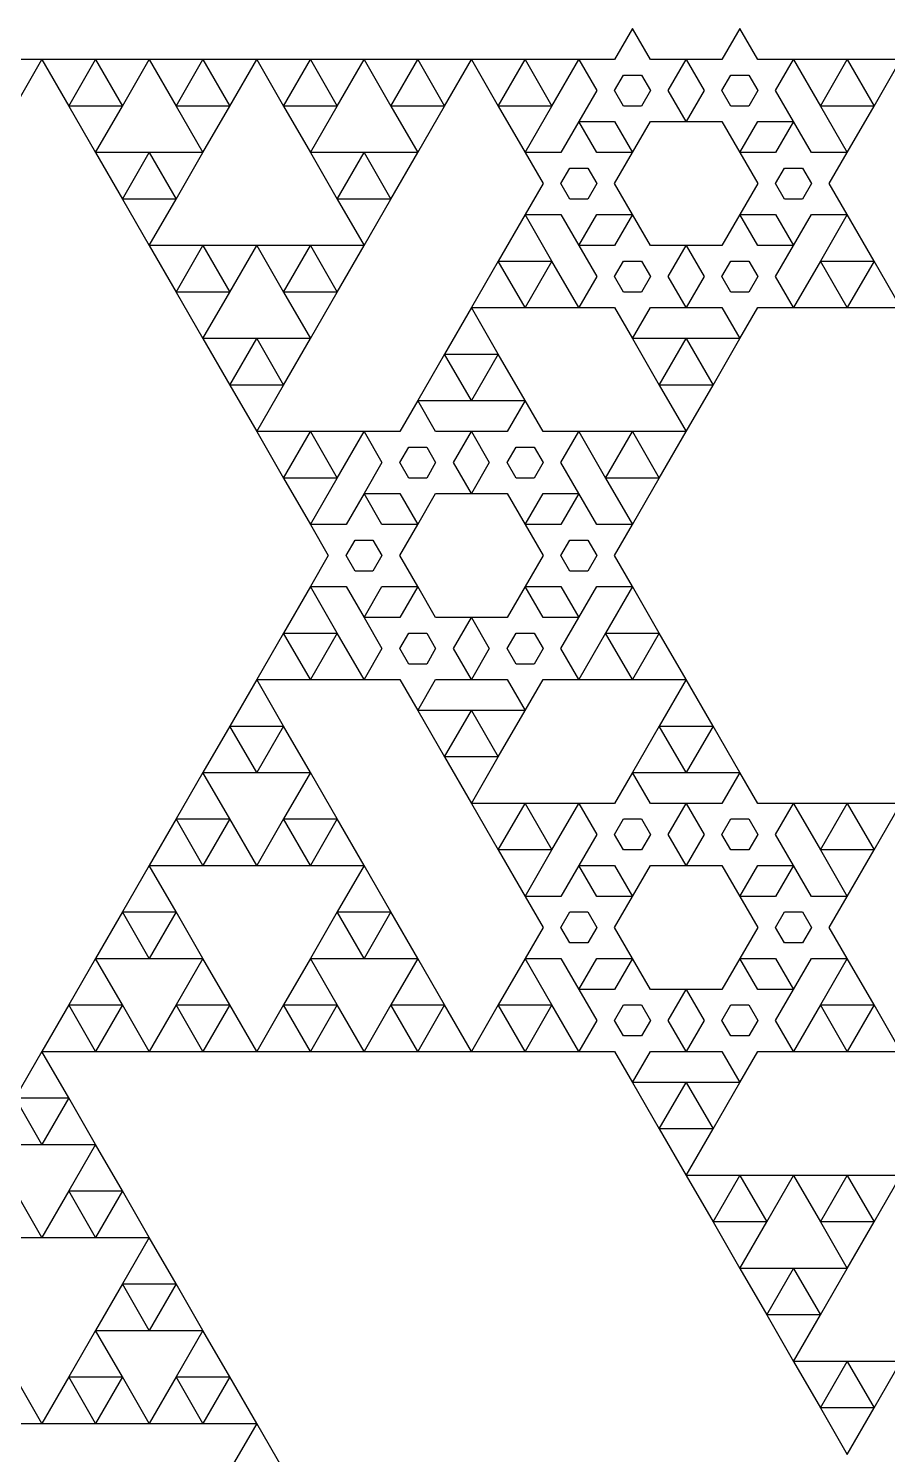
# Model space of a CAD drawing. Header units: metres. Extents: x -50 to 50, y -58 to 58.
# Drawn here: x -25.2 to -12.7, y 8.57 to 29.32 of the extents above; entities that cross this region are included whole.
import ezdxf

# ---------------------------------------------------------------- set-up
doc = ezdxf.new("R2010")
doc.units = ezdxf.units.M

msp = doc.modelspace()

# ---------------------------------------------------------------- linework, layer by layer
for p, q in [((-16.4062, 29.3185), (-16.6667, 28.8675)), ((-16.1458, 28.8675), (-16.4062, 29.3185)), ((-14.8438, 29.3185), (-15.1042, 28.8675)), ((-14.5833, 28.8675), (-14.8438, 29.3185)), ((-25, 28.8675), (-25.7812, 28.8675)), ((-25.3906, 28.1909), (-25, 28.8675)), ((-24.2188, 28.8675), (-25, 28.8675)), ((-25, 28.8675), (-24.6094, 28.1909)), ((-24.6094, 28.1909), (-24.2188, 28.8675)), ((-23.4375, 28.8675), (-24.2188, 28.8675)), ((-24.2188, 28.8675), (-23.8281, 28.1909)), ((-23.8281, 28.1909), (-23.4375, 28.8675)), ((-22.6562, 28.8675), (-23.4375, 28.8675)), ((-23.4375, 28.8675), (-23.0469, 28.1909)), ((-23.0469, 28.1909), (-22.6562, 28.8675)), ((-21.875, 28.8675), (-22.6562, 28.8675)), ((-22.6562, 28.8675), (-22.2656, 28.1909)), ((-22.2656, 28.1909), (-21.875, 28.8675)), ((-21.0938, 28.8675), (-21.875, 28.8675)), ((-21.875, 28.8675), (-21.4844, 28.1909)), ((-21.4844, 28.1909), (-21.0938, 28.8675)), ((-20.3125, 28.8675), (-21.0938, 28.8675)), ((-21.0938, 28.8675), (-20.7031, 28.1909)), ((-20.7031, 28.1909), (-20.3125, 28.8675)), ((-19.5312, 28.8675), (-20.3125, 28.8675)), ((-20.3125, 28.8675), (-19.9219, 28.1909)), ((-19.9219, 28.1909), (-19.5312, 28.8675)), ((-18.75, 28.8675), (-19.5312, 28.8675)), ((-19.5312, 28.8675), (-19.1406, 28.1909)), ((-19.1406, 28.1909), (-18.75, 28.8675)), ((-17.9688, 28.8675), (-18.75, 28.8675)), ((-18.75, 28.8675), (-18.3594, 28.1909)), ((-18.3594, 28.1909), (-17.9688, 28.8675)), ((-17.1875, 28.8675), (-17.9688, 28.8675)), ((-17.9688, 28.8675), (-17.5781, 28.1909)), ((-17.5781, 28.1909), (-17.1875, 28.8675)), ((-16.6667, 28.8675), (-17.1875, 28.8675)), ((-17.1875, 28.8675), (-16.9271, 28.4165)), ((-15.625, 28.8675), (-16.1458, 28.8675)), ((-15.8854, 28.4165), (-15.625, 28.8675)), ((-15.1042, 28.8675), (-15.625, 28.8675)), ((-15.625, 28.8675), (-15.3646, 28.4165)), ((-14.0625, 28.8675), (-14.5833, 28.8675)), ((-14.3229, 28.4165), (-14.0625, 28.8675)), ((-13.2812, 28.8675), (-14.0625, 28.8675)), ((-14.0625, 28.8675), (-13.6719, 28.1909)), ((-13.6719, 28.1909), (-13.2812, 28.8675)), ((-12.5, 28.8675), (-13.2812, 28.8675)), ((-13.2812, 28.8675), (-12.8906, 28.1909)), ((-12.8906, 28.1909), (-12.5, 28.8675)), ((-16.6667, 28.4165), (-16.5365, 28.642)), ((-16.5365, 28.642), (-16.276, 28.642)), ((-16.276, 28.642), (-16.1458, 28.4165)), ((-15.1042, 28.4165), (-14.974, 28.642)), ((-14.974, 28.642), (-14.7135, 28.642)), ((-14.7135, 28.642), (-14.5833, 28.4165)), ((-16.9271, 28.4165), (-17.1875, 27.9654)), ((-16.5365, 28.1909), (-16.6667, 28.4165)), ((-16.1458, 28.4165), (-16.276, 28.1909)), ((-15.625, 27.9654), (-15.8854, 28.4165)), ((-15.3646, 28.4165), (-15.625, 27.9654)), ((-14.974, 28.1909), (-15.1042, 28.4165)), ((-14.5833, 28.4165), (-14.7135, 28.1909)), ((-14.0625, 27.9654), (-14.3229, 28.4165)), ((-23.8281, 28.1909), (-24.6094, 28.1909)), ((-24.6094, 28.1909), (-24.2188, 27.5144)), ((-24.2188, 27.5144), (-23.8281, 28.1909)), ((-22.2656, 28.1909), (-23.0469, 28.1909)), ((-23.0469, 28.1909), (-22.6562, 27.5144)), ((-22.6562, 27.5144), (-22.2656, 28.1909)), ((-20.7031, 28.1909), (-21.4844, 28.1909)), ((-21.4844, 28.1909), (-21.0938, 27.5144)), ((-21.0938, 27.5144), (-20.7031, 28.1909)), ((-19.1406, 28.1909), (-19.9219, 28.1909)), ((-19.9219, 28.1909), (-19.5312, 27.5144)), ((-19.5312, 27.5144), (-19.1406, 28.1909)), ((-17.5781, 28.1909), (-18.3594, 28.1909)), ((-18.3594, 28.1909), (-17.9688, 27.5144)), ((-17.9688, 27.5144), (-17.5781, 28.1909)), ((-16.276, 28.1909), (-16.5365, 28.1909)), ((-14.7135, 28.1909), (-14.974, 28.1909)), ((-12.8906, 28.1909), (-13.6719, 28.1909)), ((-13.6719, 28.1909), (-13.2812, 27.5144)), ((-13.2812, 27.5144), (-12.8906, 28.1909)), ((-17.1875, 27.9654), (-17.4479, 27.5143)), ((-17.1875, 27.9654), (-16.6667, 27.9654)), ((-16.9271, 27.5143), (-17.1875, 27.9654)), ((-16.6667, 27.9654), (-16.4062, 27.5144)), ((-16.4062, 27.5144), (-16.1458, 27.9654)), ((-16.1458, 27.9654), (-15.625, 27.9654)), ((-15.625, 27.9654), (-15.1042, 27.9654)), ((-15.1042, 27.9654), (-14.8438, 27.5144)), ((-14.8438, 27.5144), (-14.5833, 27.9654)), ((-14.5833, 27.9654), (-14.0625, 27.9654)), ((-14.0625, 27.9654), (-14.3229, 27.5143)), ((-13.8021, 27.5143), (-14.0625, 27.9654)), ((-23.4375, 27.5143), (-24.2188, 27.5143)), ((-24.2188, 27.5143), (-23.8281, 26.8378)), ((-23.8281, 26.8378), (-23.4375, 27.5143)), ((-22.6562, 27.5143), (-23.4375, 27.5143)), ((-23.4375, 27.5143), (-23.0469, 26.8378)), ((-23.0469, 26.8378), (-22.6562, 27.5143)), ((-20.3125, 27.5143), (-21.0938, 27.5143)), ((-21.0938, 27.5143), (-20.7031, 26.8378)), ((-20.7031, 26.8378), (-20.3125, 27.5143)), ((-19.5312, 27.5143), (-20.3125, 27.5143)), ((-20.3125, 27.5143), (-19.9219, 26.8378)), ((-19.9219, 26.8378), (-19.5312, 27.5143)), ((-17.4479, 27.5143), (-17.9688, 27.5143)), ((-17.9688, 27.5143), (-17.7083, 27.0633)), ((-16.4062, 27.5143), (-16.9271, 27.5143)), ((-16.6667, 27.0633), (-16.4062, 27.5143)), ((-14.3229, 27.5143), (-14.8438, 27.5143)), ((-14.8438, 27.5143), (-14.5833, 27.0633)), ((-13.2812, 27.5143), (-13.8021, 27.5143)), ((-13.5417, 27.0633), (-13.2812, 27.5143)), ((-17.4479, 27.0633), (-17.3177, 27.2888)), ((-17.3177, 27.2888), (-17.0573, 27.2888)), ((-17.0573, 27.2888), (-16.9271, 27.0633)), ((-14.3229, 27.0633), (-14.1927, 27.2888)), ((-14.1927, 27.2888), (-13.9323, 27.2888)), ((-13.9323, 27.2888), (-13.8021, 27.0633)), ((-17.7083, 27.0633), (-17.9688, 26.6122)), ((-17.3177, 26.8378), (-17.4479, 27.0633)), ((-16.9271, 27.0633), (-17.0573, 26.8378)), ((-16.4062, 26.6122), (-16.6667, 27.0633)), ((-14.5833, 27.0633), (-14.8438, 26.6122)), ((-14.1927, 26.8378), (-14.3229, 27.0633)), ((-13.8021, 27.0633), (-13.9323, 26.8378)), ((-13.2812, 26.6122), (-13.5417, 27.0633)), ((-23.0469, 26.8378), (-23.8281, 26.8378)), ((-23.8281, 26.8378), (-23.4375, 26.1612)), ((-23.4375, 26.1612), (-23.0469, 26.8378)), ((-19.9219, 26.8378), (-20.7031, 26.8378)), ((-20.7031, 26.8378), (-20.3125, 26.1612)), ((-20.3125, 26.1612), (-19.9219, 26.8378)), ((-17.0573, 26.8378), (-17.3177, 26.8378)), ((-13.9323, 26.8378), (-14.1927, 26.8378)), ((-17.9688, 26.6122), (-18.3594, 25.9356)), ((-17.9688, 26.6122), (-17.4479, 26.6122)), ((-17.5781, 25.9356), (-17.9688, 26.6122)), ((-17.4479, 26.6122), (-17.1875, 26.1612)), ((-17.1875, 26.1612), (-16.9271, 26.6122)), ((-16.9271, 26.6122), (-16.4062, 26.6122)), ((-16.4062, 26.6122), (-16.6667, 26.1612)), ((-16.1458, 26.1612), (-16.4062, 26.6122)), ((-14.8438, 26.6122), (-15.1042, 26.1612)), ((-14.8438, 26.6122), (-14.3229, 26.6122)), ((-14.5833, 26.1612), (-14.8438, 26.6122)), ((-14.3229, 26.6122), (-14.0625, 26.1612)), ((-14.0625, 26.1612), (-13.8021, 26.6122)), ((-13.8021, 26.6122), (-13.2812, 26.6122)), ((-13.2812, 26.6122), (-13.6719, 25.9356)), ((-12.8906, 25.9356), (-13.2812, 26.6122)), ((-22.6562, 26.1612), (-23.4375, 26.1612)), ((-23.4375, 26.1612), (-23.0469, 25.4846)), ((-23.0469, 25.4846), (-22.6562, 26.1612)), ((-21.875, 26.1612), (-22.6562, 26.1612)), ((-22.6562, 26.1612), (-22.2656, 25.4846)), ((-22.2656, 25.4846), (-21.875, 26.1612)), ((-21.0938, 26.1612), (-21.875, 26.1612)), ((-21.875, 26.1612), (-21.4844, 25.4846)), ((-21.4844, 25.4846), (-21.0938, 26.1612)), ((-20.3125, 26.1612), (-21.0938, 26.1612)), ((-21.0938, 26.1612), (-20.7031, 25.4846)), ((-20.7031, 25.4846), (-20.3125, 26.1612)), ((-16.6667, 26.1612), (-17.1875, 26.1612)), ((-17.1875, 26.1612), (-16.9271, 25.7101)), ((-15.625, 26.1612), (-16.1458, 26.1612)), ((-15.8854, 25.7101), (-15.625, 26.1612)), ((-15.1042, 26.1612), (-15.625, 26.1612)), ((-15.625, 26.1612), (-15.3646, 25.7101)), ((-14.0625, 26.1612), (-14.5833, 26.1612)), ((-14.3229, 25.7101), (-14.0625, 26.1612)), ((-18.3594, 25.9356), (-18.75, 25.2591)), ((-18.3594, 25.9356), (-17.5781, 25.9356)), ((-17.9688, 25.2591), (-18.3594, 25.9356)), ((-17.5781, 25.9356), (-17.9688, 25.2591)), ((-17.1875, 25.2591), (-17.5781, 25.9356)), ((-16.6667, 25.7101), (-16.5365, 25.9356)), ((-16.5365, 25.9356), (-16.276, 25.9356)), ((-16.276, 25.9356), (-16.1458, 25.7101)), ((-15.1042, 25.7101), (-14.974, 25.9356)), ((-14.974, 25.9356), (-14.7135, 25.9356)), ((-14.7135, 25.9356), (-14.5833, 25.7101)), ((-13.6719, 25.9356), (-14.0625, 25.2591)), ((-13.6719, 25.9356), (-12.8906, 25.9356)), ((-13.2812, 25.2591), (-13.6719, 25.9356)), ((-12.8906, 25.9356), (-13.2812, 25.2591)), ((-12.5, 25.2591), (-12.8906, 25.9356)), ((-16.9271, 25.7101), (-17.1875, 25.2591)), ((-16.5365, 25.4846), (-16.6667, 25.7101)), ((-16.1458, 25.7101), (-16.276, 25.4846)), ((-15.625, 25.2591), (-15.8854, 25.7101)), ((-15.3646, 25.7101), (-15.625, 25.2591)), ((-14.974, 25.4846), (-15.1042, 25.7101)), ((-14.5833, 25.7101), (-14.7135, 25.4846)), ((-14.0625, 25.2591), (-14.3229, 25.7101)), ((-22.2656, 25.4846), (-23.0469, 25.4846)), ((-23.0469, 25.4846), (-22.6562, 24.808)), ((-22.6562, 24.808), (-22.2656, 25.4846)), ((-20.7031, 25.4846), (-21.4844, 25.4846)), ((-21.4844, 25.4846), (-21.0938, 24.808)), ((-21.0938, 24.808), (-20.7031, 25.4846)), ((-16.276, 25.4846), (-16.5365, 25.4846)), ((-14.7135, 25.4846), (-14.974, 25.4846)), ((-18.75, 25.259), (-19.1406, 24.5825)), ((-18.75, 25.2591), (-17.9688, 25.2591)), ((-18.3594, 24.5825), (-18.75, 25.259)), ((-17.9688, 25.2591), (-17.1875, 25.2591)), ((-17.1875, 25.2591), (-16.6667, 25.2591)), ((-16.6667, 25.2591), (-16.4062, 24.808)), ((-16.4062, 24.808), (-16.1458, 25.2591)), ((-16.1458, 25.2591), (-15.625, 25.2591)), ((-15.625, 25.2591), (-15.1042, 25.2591)), ((-15.1042, 25.2591), (-14.8438, 24.808)), ((-14.8438, 24.808), (-14.5833, 25.2591)), ((-14.5833, 25.2591), (-14.0625, 25.2591)), ((-14.0625, 25.2591), (-13.2812, 25.2591)), ((-13.2812, 25.2591), (-12.5, 25.2591)), ((-21.875, 24.808), (-22.6562, 24.808)), ((-22.6562, 24.808), (-22.2656, 24.1314)), ((-22.2656, 24.1314), (-21.875, 24.808)), ((-21.0938, 24.808), (-21.875, 24.808)), ((-21.875, 24.808), (-21.4844, 24.1314)), ((-21.4844, 24.1314), (-21.0938, 24.808)), ((-15.625, 24.808), (-16.4062, 24.808)), ((-16.4062, 24.808), (-16.0156, 24.1314)), ((-16.0156, 24.1314), (-15.625, 24.808)), ((-14.8438, 24.808), (-15.625, 24.808)), ((-15.625, 24.808), (-15.2344, 24.1314)), ((-15.2344, 24.1314), (-14.8438, 24.808)), ((-19.1406, 24.5825), (-19.5312, 23.9059)), ((-19.1406, 24.5825), (-18.3594, 24.5825)), ((-18.75, 23.9059), (-19.1406, 24.5825)), ((-18.3594, 24.5825), (-18.75, 23.9059)), ((-17.9688, 23.9059), (-18.3594, 24.5825)), ((-21.4844, 24.1314), (-22.2656, 24.1314)), ((-22.2656, 24.1314), (-21.875, 23.4549)), ((-21.875, 23.4549), (-21.4844, 24.1314)), ((-15.2344, 24.1314), (-16.0156, 24.1314)), ((-16.0156, 24.1314), (-15.625, 23.4549)), ((-15.625, 23.4549), (-15.2344, 24.1314)), ((-19.5312, 23.9059), (-19.7917, 23.4548)), ((-19.5312, 23.9059), (-18.75, 23.9059)), ((-19.2708, 23.4548), (-19.5312, 23.9059)), ((-18.75, 23.9059), (-17.9688, 23.9059)), ((-17.9688, 23.9059), (-18.2292, 23.4548)), ((-17.7083, 23.4548), (-17.9688, 23.9059)), ((-21.0938, 23.4548), (-21.875, 23.4548)), ((-21.875, 23.4548), (-21.4844, 22.7783)), ((-21.4844, 22.7783), (-21.0938, 23.4548)), ((-20.3125, 23.4548), (-21.0938, 23.4548)), ((-21.0938, 23.4548), (-20.7031, 22.7783)), ((-20.7031, 22.7783), (-20.3125, 23.4548)), ((-19.7917, 23.4548), (-20.3125, 23.4548)), ((-20.3125, 23.4548), (-20.0521, 23.0038)), ((-18.75, 23.4548), (-19.2708, 23.4548)), ((-19.0104, 23.0038), (-18.75, 23.4548)), ((-18.2292, 23.4548), (-18.75, 23.4548)), ((-18.75, 23.4548), (-18.4896, 23.0038)), ((-17.1875, 23.4548), (-17.7083, 23.4548)), ((-17.4479, 23.0038), (-17.1875, 23.4548)), ((-16.4062, 23.4548), (-17.1875, 23.4548)), ((-17.1875, 23.4548), (-16.7969, 22.7783)), ((-16.7969, 22.7783), (-16.4062, 23.4548)), ((-15.625, 23.4548), (-16.4062, 23.4548)), ((-16.4062, 23.4548), (-16.0156, 22.7783)), ((-16.0156, 22.7783), (-15.625, 23.4548)), ((-19.7917, 23.0038), (-19.6615, 23.2293)), ((-19.6615, 23.2293), (-19.401, 23.2293)), ((-19.401, 23.2293), (-19.2708, 23.0038)), ((-18.2292, 23.0038), (-18.099, 23.2293)), ((-18.099, 23.2293), (-17.8385, 23.2293)), ((-17.8385, 23.2293), (-17.7083, 23.0038)), ((-20.0521, 23.0038), (-20.3125, 22.5527)), ((-19.6615, 22.7783), (-19.7917, 23.0038)), ((-19.2708, 23.0038), (-19.401, 22.7783)), ((-18.75, 22.5527), (-19.0104, 23.0038)), ((-18.4896, 23.0038), (-18.75, 22.5527)), ((-18.099, 22.7783), (-18.2292, 23.0038)), ((-17.7083, 23.0038), (-17.8385, 22.7783)), ((-17.1875, 22.5527), (-17.4479, 23.0038)), ((-20.7031, 22.7783), (-21.4844, 22.7783)), ((-21.4844, 22.7783), (-21.0938, 22.1017)), ((-21.0938, 22.1017), (-20.7031, 22.7783)), ((-19.401, 22.7783), (-19.6615, 22.7783)), ((-17.8385, 22.7783), (-18.099, 22.7783)), ((-16.0156, 22.7783), (-16.7969, 22.7783)), ((-16.7969, 22.7783), (-16.4062, 22.1017)), ((-16.4062, 22.1017), (-16.0156, 22.7783)), ((-20.3125, 22.5527), (-20.5729, 22.1017)), ((-20.3125, 22.5527), (-19.7917, 22.5527)), ((-20.0521, 22.1017), (-20.3125, 22.5527)), ((-19.7917, 22.5527), (-19.5312, 22.1017)), ((-19.5312, 22.1017), (-19.2708, 22.5527)), ((-19.2708, 22.5527), (-18.75, 22.5527)), ((-18.75, 22.5527), (-18.2292, 22.5527)), ((-18.2292, 22.5527), (-17.9688, 22.1017)), ((-17.9688, 22.1017), (-17.7083, 22.5527)), ((-17.7083, 22.5527), (-17.1875, 22.5527)), ((-17.1875, 22.5527), (-17.4479, 22.1017)), ((-16.9271, 22.1017), (-17.1875, 22.5527)), ((-20.5729, 22.1017), (-21.0938, 22.1017)), ((-21.0938, 22.1017), (-20.8333, 21.6506)), ((-19.5312, 22.1017), (-20.0521, 22.1017)), ((-19.7917, 21.6506), (-19.5312, 22.1017)), ((-17.4479, 22.1017), (-17.9688, 22.1017)), ((-17.9688, 22.1017), (-17.7083, 21.6506)), ((-16.4062, 22.1017), (-16.9271, 22.1017)), ((-16.6667, 21.6506), (-16.4062, 22.1017)), ((-20.5729, 21.6506), (-20.4427, 21.8761)), ((-20.4427, 21.8761), (-20.1823, 21.8761)), ((-20.1823, 21.8761), (-20.0521, 21.6506)), ((-17.4479, 21.6506), (-17.3177, 21.8761)), ((-17.3177, 21.8761), (-17.0573, 21.8761)), ((-17.0573, 21.8761), (-16.9271, 21.6506)), ((-20.8333, 21.6506), (-21.0938, 21.1996)), ((-20.4427, 21.4251), (-20.5729, 21.6506)), ((-20.0521, 21.6506), (-20.1823, 21.4251)), ((-19.5312, 21.1996), (-19.7917, 21.6506)), ((-17.7083, 21.6506), (-17.9688, 21.1996)), ((-17.3177, 21.4251), (-17.4479, 21.6506)), ((-16.9271, 21.6506), (-17.0573, 21.4251)), ((-16.4062, 21.1996), (-16.6667, 21.6506)), ((-20.1823, 21.4251), (-20.4427, 21.4251)), ((-17.0573, 21.4251), (-17.3177, 21.4251)), ((-21.0938, 21.1996), (-21.4844, 20.523)), ((-21.0938, 21.1996), (-20.5729, 21.1996)), ((-20.7031, 20.523), (-21.0938, 21.1996)), ((-20.5729, 21.1996), (-20.3125, 20.7485)), ((-20.3125, 20.7485), (-20.0521, 21.1996)), ((-20.0521, 21.1996), (-19.5312, 21.1996)), ((-19.5312, 21.1996), (-19.7917, 20.7485)), ((-19.2708, 20.7485), (-19.5312, 21.1996)), ((-17.9688, 21.1996), (-18.2292, 20.7485)), ((-17.9688, 21.1996), (-17.4479, 21.1996)), ((-17.7083, 20.7485), (-17.9688, 21.1996)), ((-17.4479, 21.1996), (-17.1875, 20.7485)), ((-17.1875, 20.7485), (-16.9271, 21.1996)), ((-16.9271, 21.1996), (-16.4062, 21.1996)), ((-16.4062, 21.1996), (-16.7969, 20.523)), ((-16.0156, 20.523), (-16.4062, 21.1996)), ((-19.7917, 20.7485), (-20.3125, 20.7485)), ((-20.3125, 20.7485), (-20.0521, 20.2975)), ((-18.75, 20.7485), (-19.2708, 20.7485)), ((-19.0104, 20.2975), (-18.75, 20.7485)), ((-18.2292, 20.7485), (-18.75, 20.7485)), ((-18.75, 20.7485), (-18.4896, 20.2975)), ((-17.1875, 20.7485), (-17.7083, 20.7485)), ((-17.4479, 20.2975), (-17.1875, 20.7485)), ((-21.4844, 20.523), (-21.875, 19.8464)), ((-21.4844, 20.523), (-20.7031, 20.523)), ((-21.0938, 19.8464), (-21.4844, 20.523)), ((-20.7031, 20.523), (-21.0938, 19.8464)), ((-20.3125, 19.8464), (-20.7031, 20.523)), ((-19.7917, 20.2975), (-19.6615, 20.523)), ((-19.6615, 20.523), (-19.401, 20.523)), ((-19.401, 20.523), (-19.2708, 20.2975)), ((-18.2292, 20.2975), (-18.099, 20.523)), ((-18.099, 20.523), (-17.8385, 20.523)), ((-17.8385, 20.523), (-17.7083, 20.2975)), ((-16.7969, 20.523), (-17.1875, 19.8464)), ((-16.7969, 20.523), (-16.0156, 20.523)), ((-16.4062, 19.8464), (-16.7969, 20.523)), ((-16.0156, 20.523), (-16.4062, 19.8464)), ((-15.625, 19.8464), (-16.0156, 20.523)), ((-20.0521, 20.2975), (-20.3125, 19.8464)), ((-19.6615, 20.0719), (-19.7917, 20.2975)), ((-19.2708, 20.2975), (-19.401, 20.0719)), ((-18.75, 19.8464), (-19.0104, 20.2975)), ((-18.4896, 20.2975), (-18.75, 19.8464)), ((-18.099, 20.0719), (-18.2292, 20.2975)), ((-17.7083, 20.2975), (-17.8385, 20.0719)), ((-17.1875, 19.8464), (-17.4479, 20.2975)), ((-19.401, 20.0719), (-19.6615, 20.0719)), ((-17.8385, 20.0719), (-18.099, 20.0719)), ((-21.875, 19.8464), (-22.2656, 19.1698)), ((-21.875, 19.8464), (-21.0938, 19.8464)), ((-21.4844, 19.1698), (-21.875, 19.8464)), ((-21.0938, 19.8464), (-20.3125, 19.8464)), ((-20.3125, 19.8464), (-19.7917, 19.8464)), ((-19.7917, 19.8464), (-19.5312, 19.3954)), ((-19.5312, 19.3954), (-19.2708, 19.8464)), ((-19.2708, 19.8464), (-18.75, 19.8464)), ((-18.75, 19.8464), (-18.2292, 19.8464)), ((-18.2292, 19.8464), (-17.9688, 19.3954)), ((-17.9688, 19.3954), (-17.7083, 19.8464)), ((-17.7083, 19.8464), (-17.1875, 19.8464)), ((-17.1875, 19.8464), (-16.4062, 19.8464)), ((-16.4062, 19.8464), (-15.625, 19.8464)), ((-15.625, 19.8464), (-16.0156, 19.1698)), ((-15.2344, 19.1698), (-15.625, 19.8464)), ((-18.75, 19.3954), (-19.5312, 19.3954)), ((-19.5312, 19.3954), (-19.1406, 18.7188)), ((-19.1406, 18.7188), (-18.75, 19.3954)), ((-17.9688, 19.3954), (-18.75, 19.3954)), ((-18.75, 19.3954), (-18.3594, 18.7188)), ((-18.3594, 18.7188), (-17.9688, 19.3954)), ((-22.2656, 19.1698), (-22.6562, 18.4932)), ((-22.2656, 19.1698), (-21.4844, 19.1698)), ((-21.875, 18.4932), (-22.2656, 19.1698)), ((-21.4844, 19.1698), (-21.875, 18.4932)), ((-21.0938, 18.4932), (-21.4844, 19.1698)), ((-16.0156, 19.1698), (-16.4062, 18.4932)), ((-16.0156, 19.1698), (-15.2344, 19.1698)), ((-15.625, 18.4932), (-16.0156, 19.1698)), ((-15.2344, 19.1698), (-15.625, 18.4932)), ((-14.8438, 18.4932), (-15.2344, 19.1698)), ((-18.3594, 18.7188), (-19.1406, 18.7188)), ((-19.1406, 18.7188), (-18.75, 18.0422)), ((-18.75, 18.0422), (-18.3594, 18.7188)), ((-22.6562, 18.4932), (-23.0469, 17.8167)), ((-22.6562, 18.4932), (-21.875, 18.4932)), ((-22.2656, 17.8167), (-22.6562, 18.4932)), ((-21.875, 18.4932), (-21.0938, 18.4932)), ((-21.0938, 18.4932), (-21.4844, 17.8167)), ((-20.7031, 17.8167), (-21.0938, 18.4932)), ((-16.4062, 18.4932), (-16.6667, 18.0422)), ((-16.4062, 18.4932), (-15.625, 18.4932)), ((-16.1458, 18.0422), (-16.4062, 18.4932)), ((-15.625, 18.4932), (-14.8438, 18.4932)), ((-14.8438, 18.4932), (-15.1042, 18.0422)), ((-14.5833, 18.0422), (-14.8438, 18.4932)), ((-17.9688, 18.0422), (-18.75, 18.0422)), ((-18.75, 18.0422), (-18.3594, 17.3656)), ((-18.3594, 17.3656), (-17.9688, 18.0422)), ((-17.1875, 18.0422), (-17.9688, 18.0422)), ((-17.9688, 18.0422), (-17.5781, 17.3656)), ((-17.5781, 17.3656), (-17.1875, 18.0422)), ((-16.6667, 18.0422), (-17.1875, 18.0422)), ((-17.1875, 18.0422), (-16.9271, 17.5911)), ((-15.625, 18.0422), (-16.1458, 18.0422)), ((-15.8854, 17.5911), (-15.625, 18.0422)), ((-15.1042, 18.0422), (-15.625, 18.0422)), ((-15.625, 18.0422), (-15.3646, 17.5911)), ((-14.0625, 18.0422), (-14.5833, 18.0422)), ((-14.3229, 17.5911), (-14.0625, 18.0422)), ((-13.2812, 18.0422), (-14.0625, 18.0422)), ((-14.0625, 18.0422), (-13.6719, 17.3656)), ((-13.6719, 17.3656), (-13.2812, 18.0422)), ((-12.5, 18.0422), (-13.2812, 18.0422)), ((-13.2812, 18.0422), (-12.8906, 17.3656)), ((-12.8906, 17.3656), (-12.5, 18.0422)), ((-23.0469, 17.8167), (-23.4375, 17.1401)), ((-23.0469, 17.8167), (-22.2656, 17.8167)), ((-22.6562, 17.1401), (-23.0469, 17.8167)), ((-22.2656, 17.8167), (-22.6562, 17.1401)), ((-21.875, 17.1401), (-22.2656, 17.8167)), ((-21.4844, 17.8167), (-21.875, 17.1401)), ((-21.4844, 17.8167), (-20.7031, 17.8167)), ((-21.0938, 17.1401), (-21.4844, 17.8167)), ((-20.7031, 17.8167), (-21.0938, 17.1401)), ((-20.3125, 17.1401), (-20.7031, 17.8167)), ((-16.6667, 17.5911), (-16.5365, 17.8167)), ((-16.5365, 17.8167), (-16.276, 17.8167)), ((-16.276, 17.8167), (-16.1458, 17.5911)), ((-15.1042, 17.5911), (-14.974, 17.8167)), ((-14.974, 17.8167), (-14.7135, 17.8167)), ((-14.7135, 17.8167), (-14.5833, 17.5911)), ((-16.9271, 17.5911), (-17.1875, 17.1401)), ((-16.5365, 17.3656), (-16.6667, 17.5911)), ((-16.1458, 17.5911), (-16.276, 17.3656)), ((-15.625, 17.1401), (-15.8854, 17.5911)), ((-15.3646, 17.5911), (-15.625, 17.1401)), ((-14.974, 17.3656), (-15.1042, 17.5911)), ((-14.5833, 17.5911), (-14.7135, 17.3656)), ((-14.0625, 17.1401), (-14.3229, 17.5911)), ((-17.5781, 17.3656), (-18.3594, 17.3656)), ((-18.3594, 17.3656), (-17.9688, 16.689)), ((-17.9688, 16.689), (-17.5781, 17.3656)), ((-16.276, 17.3656), (-16.5365, 17.3656)), ((-14.7135, 17.3656), (-14.974, 17.3656)), ((-12.8906, 17.3656), (-13.6719, 17.3656)), ((-13.6719, 17.3656), (-13.2812, 16.689)), ((-13.2812, 16.689), (-12.8906, 17.3656)), ((-23.4375, 17.1401), (-23.8281, 16.4635)), ((-23.4375, 17.1401), (-22.6562, 17.1401)), ((-23.0469, 16.4635), (-23.4375, 17.1401)), ((-22.6562, 17.1401), (-21.875, 17.1401)), ((-21.875, 17.1401), (-21.0938, 17.1401)), ((-21.0938, 17.1401), (-20.3125, 17.1401)), ((-20.3125, 17.1401), (-20.7031, 16.4635)), ((-19.9219, 16.4635), (-20.3125, 17.1401)), ((-17.1875, 17.1401), (-17.4479, 16.689)), ((-17.1875, 17.1401), (-16.6667, 17.1401)), ((-16.9271, 16.689), (-17.1875, 17.1401)), ((-16.6667, 17.1401), (-16.4062, 16.689)), ((-16.4062, 16.689), (-16.1458, 17.1401)), ((-16.1458, 17.1401), (-15.625, 17.1401)), ((-15.625, 17.1401), (-15.1042, 17.1401)), ((-15.1042, 17.1401), (-14.8438, 16.689)), ((-14.8438, 16.689), (-14.5833, 17.1401)), ((-14.5833, 17.1401), (-14.0625, 17.1401)), ((-14.0625, 17.1401), (-14.3229, 16.689)), ((-13.8021, 16.689), (-14.0625, 17.1401)), ((-17.4479, 16.689), (-17.9688, 16.689)), ((-17.9688, 16.689), (-17.7083, 16.238)), ((-16.4062, 16.689), (-16.9271, 16.689)), ((-16.6667, 16.238), (-16.4062, 16.689)), ((-14.3229, 16.689), (-14.8438, 16.689)), ((-14.8438, 16.689), (-14.5833, 16.238)), ((-13.2812, 16.689), (-13.8021, 16.689)), ((-13.5417, 16.238), (-13.2812, 16.689)), ((-23.8281, 16.4635), (-24.2188, 15.7869)), ((-23.8281, 16.4635), (-23.0469, 16.4635)), ((-23.4375, 15.7869), (-23.8281, 16.4635)), ((-23.0469, 16.4635), (-23.4375, 15.7869)), ((-22.6562, 15.7869), (-23.0469, 16.4635)), ((-20.7031, 16.4635), (-21.0938, 15.7869)), ((-20.7031, 16.4635), (-19.9219, 16.4635)), ((-20.3125, 15.7869), (-20.7031, 16.4635)), ((-19.9219, 16.4635), (-20.3125, 15.7869)), ((-19.5312, 15.7869), (-19.9219, 16.4635)), ((-17.4479, 16.238), (-17.3177, 16.4635)), ((-17.3177, 16.4635), (-17.0573, 16.4635)), ((-17.0573, 16.4635), (-16.9271, 16.238)), ((-14.3229, 16.238), (-14.1927, 16.4635)), ((-14.1927, 16.4635), (-13.9323, 16.4635)), ((-13.9323, 16.4635), (-13.8021, 16.238)), ((-17.7083, 16.238), (-17.9688, 15.7869)), ((-17.3177, 16.0125), (-17.4479, 16.238)), ((-16.9271, 16.238), (-17.0573, 16.0125)), ((-16.4062, 15.7869), (-16.6667, 16.238)), ((-14.5833, 16.238), (-14.8438, 15.7869)), ((-14.1927, 16.0125), (-14.3229, 16.238)), ((-13.8021, 16.238), (-13.9323, 16.0125)), ((-13.2812, 15.7869), (-13.5417, 16.238)), ((-17.0573, 16.0125), (-17.3177, 16.0125)), ((-13.9323, 16.0125), (-14.1927, 16.0125)), ((-24.2188, 15.7869), (-24.6094, 15.1103)), ((-24.2188, 15.7869), (-23.4375, 15.7869)), ((-23.8281, 15.1103), (-24.2188, 15.7869)), ((-23.4375, 15.7869), (-22.6562, 15.7869)), ((-22.6562, 15.7869), (-23.0469, 15.1103)), ((-22.2656, 15.1103), (-22.6562, 15.7869)), ((-21.0938, 15.7869), (-21.4844, 15.1103)), ((-21.0938, 15.7869), (-20.3125, 15.7869)), ((-20.7031, 15.1103), (-21.0938, 15.7869)), ((-20.3125, 15.7869), (-19.5312, 15.7869)), ((-19.5312, 15.7869), (-19.9219, 15.1103)), ((-19.1406, 15.1103), (-19.5312, 15.7869)), ((-17.9688, 15.7869), (-18.3594, 15.1103)), ((-17.9688, 15.7869), (-17.4479, 15.7869)), ((-17.5781, 15.1103), (-17.9688, 15.7869)), ((-17.4479, 15.7869), (-17.1875, 15.3359)), ((-17.1875, 15.3359), (-16.9271, 15.7869)), ((-16.9271, 15.7869), (-16.4062, 15.7869)), ((-16.4062, 15.7869), (-16.6667, 15.3359)), ((-16.1458, 15.3359), (-16.4062, 15.7869)), ((-14.8438, 15.7869), (-15.1042, 15.3359)), ((-14.8438, 15.7869), (-14.3229, 15.7869)), ((-14.5833, 15.3359), (-14.8438, 15.7869)), ((-14.3229, 15.7869), (-14.0625, 15.3359)), ((-14.0625, 15.3359), (-13.8021, 15.7869)), ((-13.8021, 15.7869), (-13.2812, 15.7869)), ((-13.2812, 15.7869), (-13.6719, 15.1103)), ((-12.8906, 15.1103), (-13.2812, 15.7869)), ((-16.6667, 15.3359), (-17.1875, 15.3359)), ((-17.1875, 15.3359), (-16.9271, 14.8848)), ((-15.625, 15.3359), (-16.1458, 15.3359)), ((-15.8854, 14.8848), (-15.625, 15.3359)), ((-15.1042, 15.3359), (-15.625, 15.3359)), ((-15.625, 15.3359), (-15.3646, 14.8848)), ((-14.0625, 15.3359), (-14.5833, 15.3359)), ((-14.3229, 14.8848), (-14.0625, 15.3359)), ((-24.6094, 15.1103), (-25, 14.4337)), ((-24.6094, 15.1103), (-23.8281, 15.1103)), ((-24.2188, 14.4337), (-24.6094, 15.1103)), ((-23.8281, 15.1103), (-24.2188, 14.4337)), ((-23.4375, 14.4337), (-23.8281, 15.1103)), ((-23.0469, 15.1103), (-23.4375, 14.4337)), ((-23.0469, 15.1103), (-22.2656, 15.1103)), ((-22.6562, 14.4337), (-23.0469, 15.1103)), ((-22.2656, 15.1103), (-22.6562, 14.4337)), ((-21.875, 14.4337), (-22.2656, 15.1103)), ((-21.4844, 15.1103), (-21.875, 14.4337)), ((-21.4844, 15.1103), (-20.7031, 15.1103)), ((-21.0938, 14.4337), (-21.4844, 15.1103)), ((-20.7031, 15.1103), (-21.0938, 14.4337)), ((-20.3125, 14.4337), (-20.7031, 15.1103)), ((-19.9219, 15.1103), (-20.3125, 14.4337)), ((-19.9219, 15.1103), (-19.1406, 15.1103)), ((-19.5312, 14.4337), (-19.9219, 15.1103)), ((-19.1406, 15.1103), (-19.5312, 14.4337)), ((-18.75, 14.4337), (-19.1406, 15.1103)), ((-18.3594, 15.1103), (-18.75, 14.4337)), ((-18.3594, 15.1103), (-17.5781, 15.1103)), ((-17.9688, 14.4337), (-18.3594, 15.1103)), ((-17.5781, 15.1103), (-17.9688, 14.4337)), ((-17.1875, 14.4337), (-17.5781, 15.1103)), ((-16.6667, 14.8848), (-16.5365, 15.1103)), ((-16.5365, 15.1103), (-16.276, 15.1103)), ((-16.276, 15.1103), (-16.1458, 14.8848)), ((-15.1042, 14.8848), (-14.974, 15.1103)), ((-14.974, 15.1103), (-14.7135, 15.1103)), ((-14.7135, 15.1103), (-14.5833, 14.8848)), ((-13.6719, 15.1103), (-14.0625, 14.4337)), ((-13.6719, 15.1103), (-12.8906, 15.1103)), ((-13.2812, 14.4337), (-13.6719, 15.1103)), ((-12.8906, 15.1103), (-13.2812, 14.4337)), ((-12.5, 14.4337), (-12.8906, 15.1103)), ((-16.9271, 14.8848), (-17.1875, 14.4337)), ((-16.5365, 14.6593), (-16.6667, 14.8848)), ((-16.1458, 14.8848), (-16.276, 14.6593)), ((-15.625, 14.4337), (-15.8854, 14.8848)), ((-15.3646, 14.8848), (-15.625, 14.4337)), ((-14.974, 14.6593), (-15.1042, 14.8848)), ((-14.5833, 14.8848), (-14.7135, 14.6593)), ((-14.0625, 14.4337), (-14.3229, 14.8848)), ((-16.276, 14.6593), (-16.5365, 14.6593)), ((-14.7135, 14.6593), (-14.974, 14.6593)), ((-25, 14.4337), (-25.3906, 13.7572)), ((-25, 14.4337), (-24.2188, 14.4337)), ((-24.6094, 13.7572), (-25, 14.4337)), ((-24.2188, 14.4337), (-23.4375, 14.4337)), ((-23.4375, 14.4337), (-22.6562, 14.4337)), ((-22.6562, 14.4337), (-21.875, 14.4337)), ((-21.875, 14.4337), (-21.0938, 14.4337)), ((-21.0938, 14.4337), (-20.3125, 14.4337)), ((-20.3125, 14.4337), (-19.5312, 14.4337)), ((-19.5312, 14.4337), (-18.75, 14.4337)), ((-18.75, 14.4337), (-17.9688, 14.4337)), ((-17.9688, 14.4337), (-17.1875, 14.4337)), ((-17.1875, 14.4337), (-16.6667, 14.4337)), ((-16.6667, 14.4337), (-16.4062, 13.9827)), ((-16.4062, 13.9827), (-16.1458, 14.4337)), ((-16.1458, 14.4337), (-15.625, 14.4337)), ((-15.625, 14.4337), (-15.1042, 14.4337)), ((-15.1042, 14.4337), (-14.8438, 13.9827)), ((-14.8438, 13.9827), (-14.5833, 14.4337)), ((-14.5833, 14.4337), (-14.0625, 14.4337)), ((-14.0625, 14.4337), (-13.2812, 14.4337)), ((-13.2812, 14.4337), (-12.5, 14.4337)), ((-15.625, 13.9827), (-16.4062, 13.9827)), ((-16.4062, 13.9827), (-16.0156, 13.3061)), ((-16.0156, 13.3061), (-15.625, 13.9827)), ((-14.8438, 13.9827), (-15.625, 13.9827)), ((-15.625, 13.9827), (-15.2344, 13.3061)), ((-15.2344, 13.3061), (-14.8438, 13.9827)), ((-25.3906, 13.7572), (-24.6094, 13.7572)), ((-25, 13.0806), (-25.3906, 13.7572)), ((-24.6094, 13.7572), (-25, 13.0806)), ((-24.2188, 13.0806), (-24.6094, 13.7572)), ((-15.2344, 13.3061), (-16.0156, 13.3061)), ((-16.0156, 13.3061), (-15.625, 12.6295)), ((-15.625, 12.6295), (-15.2344, 13.3061)), ((-25.7812, 13.0806), (-25, 13.0806)), ((-25, 13.0806), (-24.2188, 13.0806)), ((-24.2188, 13.0806), (-24.6094, 12.404)), ((-23.8281, 12.404), (-24.2188, 13.0806)), ((-14.8438, 12.6295), (-15.625, 12.6295)), ((-15.625, 12.6295), (-15.2344, 11.953)), ((-15.2344, 11.953), (-14.8438, 12.6295)), ((-14.0625, 12.6295), (-14.8438, 12.6295)), ((-14.8438, 12.6295), (-14.4531, 11.953)), ((-14.4531, 11.953), (-14.0625, 12.6295)), ((-13.2812, 12.6295), (-14.0625, 12.6295)), ((-14.0625, 12.6295), (-13.6719, 11.953)), ((-13.6719, 11.953), (-13.2812, 12.6295)), ((-12.5, 12.6295), (-13.2812, 12.6295)), ((-13.2812, 12.6295), (-12.8906, 11.953)), ((-12.8906, 11.953), (-12.5, 12.6295)), ((-25, 11.7274), (-25.3906, 12.404)), ((-24.6094, 12.404), (-25, 11.7274)), ((-24.6094, 12.404), (-23.8281, 12.404)), ((-24.2188, 11.7274), (-24.6094, 12.404)), ((-23.8281, 12.404), (-24.2188, 11.7274)), ((-23.4375, 11.7274), (-23.8281, 12.404)), ((-14.4531, 11.953), (-15.2344, 11.953)), ((-15.2344, 11.953), (-14.8438, 11.2764)), ((-14.8438, 11.2764), (-14.4531, 11.953)), ((-12.8906, 11.953), (-13.6719, 11.953)), ((-13.6719, 11.953), (-13.2812, 11.2764)), ((-13.2812, 11.2764), (-12.8906, 11.953)), ((-25.7812, 11.7274), (-25, 11.7274)), ((-25, 11.7274), (-24.2188, 11.7274)), ((-24.2188, 11.7274), (-23.4375, 11.7274)), ((-23.4375, 11.7274), (-23.8281, 11.0508)), ((-23.0469, 11.0508), (-23.4375, 11.7274)), ((-14.0625, 11.2764), (-14.8438, 11.2764)), ((-14.8438, 11.2764), (-14.4531, 10.5998)), ((-14.4531, 10.5998), (-14.0625, 11.2764)), ((-13.2812, 11.2764), (-14.0625, 11.2764)), ((-14.0625, 11.2764), (-13.6719, 10.5998)), ((-13.6719, 10.5998), (-13.2812, 11.2764)), ((-23.8281, 11.0508), (-24.2188, 10.3743)), ((-23.8281, 11.0508), (-23.0469, 11.0508)), ((-23.4375, 10.3743), (-23.8281, 11.0508)), ((-23.0469, 11.0508), (-23.4375, 10.3743)), ((-22.6562, 10.3743), (-23.0469, 11.0508)), ((-13.6719, 10.5998), (-14.4531, 10.5998)), ((-14.4531, 10.5998), (-14.0625, 9.92322)), ((-14.0625, 9.92322), (-13.6719, 10.5998)), ((-24.2188, 10.3743), (-23.4375, 10.3743)), ((-23.4375, 10.3743), (-22.6562, 10.3743)), ((-24.2188, 10.3742), (-24.6094, 9.69766)), ((-23.8281, 9.69766), (-24.2188, 10.3742)), ((-22.6562, 10.3742), (-23.0469, 9.69766)), ((-22.2656, 9.69766), (-22.6562, 10.3742)), ((-13.2812, 9.9232), (-14.0625, 9.9232)), ((-14.0625, 9.9232), (-13.6719, 9.24663)), ((-13.6719, 9.24663), (-13.2812, 9.9232)), ((-12.5, 9.9232), (-13.2812, 9.9232)), ((-13.2812, 9.9232), (-12.8906, 9.24663)), ((-12.8906, 9.24663), (-12.5, 9.9232)), ((-25, 9.02109), (-25.3906, 9.69766)), ((-24.6094, 9.69766), (-25, 9.02109)), ((-24.6094, 9.69766), (-23.8281, 9.69766)), ((-24.2188, 9.02109), (-24.6094, 9.69766)), ((-23.8281, 9.69766), (-24.2188, 9.02109)), ((-23.4375, 9.02109), (-23.8281, 9.69766)), ((-23.0469, 9.69766), (-23.4375, 9.02109)), ((-23.0469, 9.69766), (-22.2656, 9.69766)), ((-22.6562, 9.02109), (-23.0469, 9.69766)), ((-22.2656, 9.69766), (-22.6562, 9.02109)), ((-21.875, 9.02109), (-22.2656, 9.69766)), ((-12.8906, 9.24663), (-13.6719, 9.24663)), ((-13.6719, 9.24663), (-13.2812, 8.57005)), ((-13.2812, 8.57005), (-12.8906, 9.24663)), ((-25.7812, 9.02109), (-25, 9.02109)), ((-25, 9.02109), (-24.2188, 9.02109)), ((-24.2188, 9.02109), (-23.4375, 9.02109)), ((-23.4375, 9.02109), (-22.6562, 9.02109)), ((-22.6562, 9.02109), (-21.875, 9.02109)), ((-21.875, 9.02107), (-22.2656, 8.3445)), ((-21.4844, 8.3445), (-21.875, 9.02107))]:
    msp.add_line(p, q)

doc.saveas('drawing.dxf')
